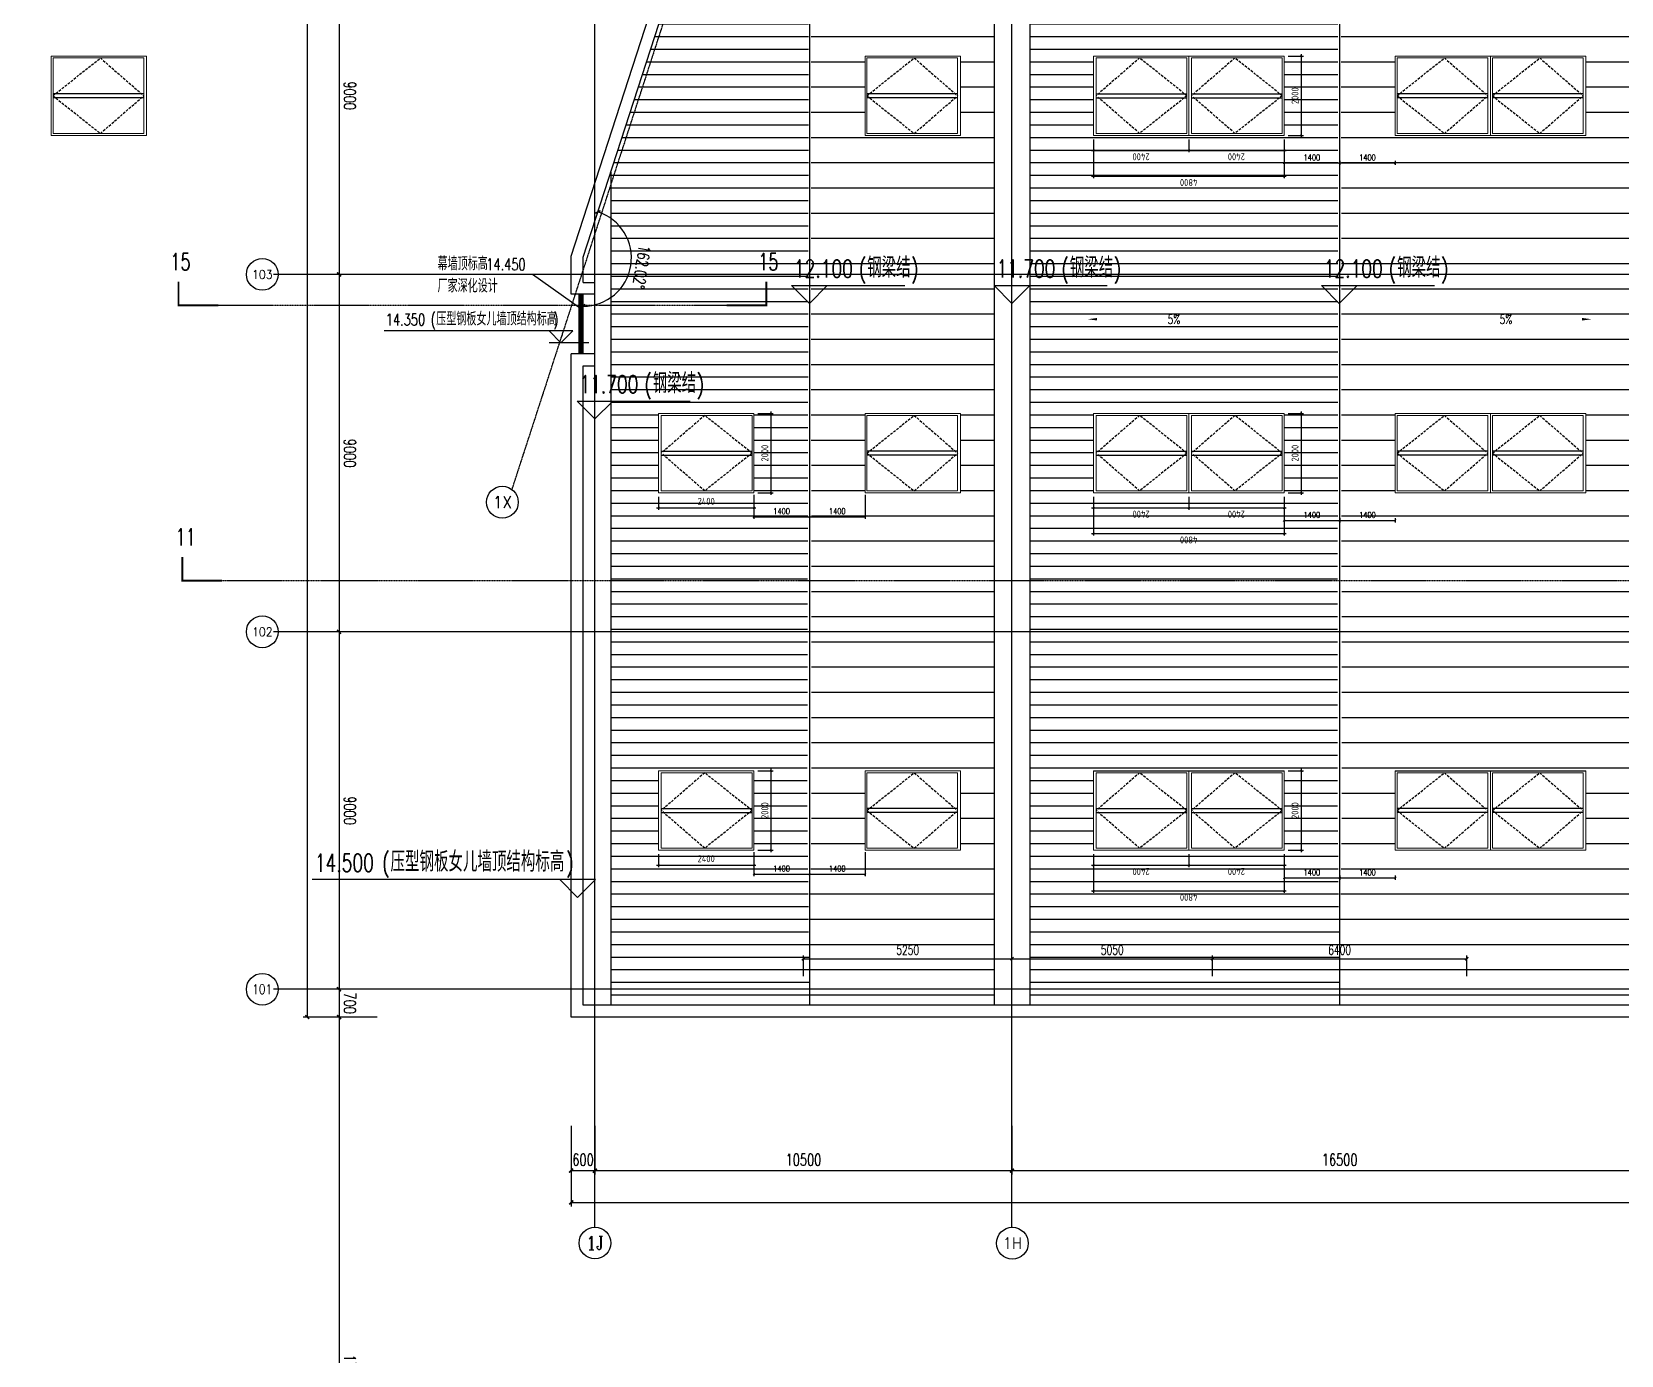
# Model space of a CAD drawing. Extents: x -954573 to 446329, y 489853 to 1226784.
# Drawn here: x 231866 to 271885, y 732606 to 765930 of the extents above; entities that cross this region are included whole.
import ezdxf
from ezdxf.enums import TextEntityAlignment as Align

# ---------------------------------------------------------------- set-up
doc = ezdxf.new("R2010")
doc.units = 0
doc.header["$LTSCALE"] = 10
doc.header["$MEASUREMENT"] = 0
for name, pattern in [('10平面$0$DOTE', [2.42, 2, -0.2, 0.02, -0.2]), ('10平面$0$HIDDEN', [9.525, 6.35, -3.175]), ('10平面$1$DASH', [0.35, 0.25, -0.1])]:
    doc.linetypes.add(name, pattern=pattern)
doc.layers.get('Defpoints').update_dxf_attribs({"color": 210})
for name, color, linetype in [('10平面$0$A-AXIS-D', 8, 'Continuous'), ('10平面$0$A-AXIS-DOTE', 8, '10平面$0$DOTE'), ('10平面$0$A-AXIS-DP', 8, 'Continuous'), ('10平面$0$A-AXIS-SYMB', 8, 'Continuous'), ('10平面$0$A-HATCH-2', 8, 'Continuous'), ('10平面$0$A-LIN-V', 8, 'Continuous'), ('10平面$0$A-SFCE', 8, 'Continuous'), ('10平面$0$A-WINDOW', 8, 'Continuous'), ('10平面$0$AS-WALL', 8, 'Continuous'), ('10平面$0$DIM_SYMB', 8, 'Continuous'), ('10平面$0$PUB_TEXT', 8, 'Continuous'), ('10平面$0$参考线', 8, 'Continuous'), ('10平面$0$外框', 1, '10平面$0$HIDDEN'), ('A-LIN-V', 9, 'Continuous')]:
    doc.layers.add(name, color=color, linetype=linetype)
doc.layers.add('10平面$0$成型线', color=3, linetype='Continuous', lineweight=18)
doc.styles.add('10平面$0$_TCH_AXIS', font='COMPLEX', dxfattribs={"bigfont": 'GBCBIG'})
doc.styles.add('10平面$0$_TCH_DIM', font='SIMPLEX', dxfattribs={"bigfont": 'GBCBIG'})
doc.styles.add('10平面$0$_TCH_DIM_T3', font='SIMPLEX', dxfattribs={"width": 0.705882, "bigfont": 'GBCBIG'})
doc.styles.add('10平面$0$_TCH_LABEL', font='COMPLEX', dxfattribs={"bigfont": 'GBCBIG'})
doc.styles.add('10平面$0$Standard', font='gbenor.shx', dxfattribs={"bigfont": 'gbcbig.shx'})
doc.dimstyles.new('10平面$0$50', dxfattribs={"dimscale": 50, "dimtxt": 3.5, "dimasz": 1, "dimexe": 1, "dimexo": 2, "dimgap": 1.5, "dimtad": 1, "dimdec": 0, "dimzin": 12, "dimdsep": 46, "dimtxsty": '10平面$0$Standard', "dimblk": '10平面$0$_ArchTick', "dimcen": 0.1, "dimdle": 1, "dimclrd": 3, "dimclre": 3, "dimclrt": 7, "dimadec": 0, "dimazin": 0, "dimtfac": 1, "dimtdec": 0, "dimtix": 1, "dimtmove": 2, "dimatfit": 3, "dimfxl": 0, "dimtolj": 1, "dimtzin": 0, "dimarcsym": 0})
doc.dimstyles.new('10平面$0$_TCH_ARCH&&100', dxfattribs={"dimtxt": 297.5, "dimasz": 100, "dimexe": 100, "dimexo": 100, "dimgap": 126.25, "dimtad": 1, "dimdec": 0, "dimzin": 0, "dimdsep": 46, "dimtxsty": '10平面$0$_TCH_DIM_T3', "dimblk": '10平面$0$_ArchTick', "dimcen": 0.09, "dimclrt": 7, "dimazin": 2, "dimtfac": 1, "dimtdec": 0, "dimtix": 1, "dimtmove": 2, "dimatfit": 3, "dimfxl": 0, "dimtolj": 1, "dimtzin": 0, "dimarcsym": 0})
doc.dimstyles.new('10平面$0$_TCH_ARCH&&50', dxfattribs={"dimtxt": 148.75, "dimasz": 50, "dimexe": 50, "dimexo": 50, "dimgap": 63.125, "dimtad": 1, "dimdec": 0, "dimzin": 0, "dimdsep": 46, "dimtxsty": '10平面$0$_TCH_DIM_T3', "dimblk": '10平面$0$_ArchTick', "dimcen": 0.09, "dimclrt": 7, "dimazin": 2, "dimtfac": 1, "dimtdec": 0, "dimtix": 1, "dimtmove": 2, "dimatfit": 3, "dimfxl": 0, "dimtolj": 1, "dimtzin": 0, "dimarcsym": 0})
doc.dimstyles.new('10平面$0$_TCH_ARCH&&80', dxfattribs={"dimtxt": 238, "dimasz": 80, "dimexe": 80, "dimexo": 80, "dimgap": 101, "dimtad": 1, "dimdec": 0, "dimzin": 0, "dimdsep": 46, "dimtxsty": '10平面$0$_TCH_DIM_T3', "dimblk": '10平面$0$_ArchTick', "dimcen": 0.09, "dimclrt": 7, "dimazin": 2, "dimtfac": 1, "dimtdec": 0, "dimtix": 1, "dimtmove": 2, "dimatfit": 3, "dimfxl": 0, "dimtolj": 1, "dimtzin": 0, "dimarcsym": 0})
pattern_1 = [(180, (-500100, 0), (-6e-14, -635), [])]
pattern_2 = [(180, (-500100, 0), (-3e-14, -317.5), [])]

# ---------------------------------------------------------------- blocks, each defined once
blk = doc.blocks.new('10平面$0$w43243')
at = {"layer": '10平面$0$A-AXIS-SYMB'}
for p, q in [((289546, 754300), (289096, 754750)), ((289096, 754750), (291946, 754750)), ((289546, 754300), (289996, 754750))]:
    blk.add_line(p, q, dxfattribs=at)
at = {"layer": '10平面$0$PUB_TEXT', "style": '10平面$0$_TCH_DIM', "width": 0.705882}
for s, height, p in [('11.700', 446.2, (289155, 754950)), ('(', 446, (290790, 754950)), (')', 446, (292106, 754950))]:
    blk.add_text(s, height=height, dxfattribs=at).set_placement(p)
at = {"layer": '10平面$0$PUB_TEXT', "style": '10平面$0$_TCH_DIM'}
blk.add_text('钢梁结', height=506.4, dxfattribs=at).set_placement((291000, 754950))
blk = doc.blocks.new('10平面$0$w4324333')
at = {"layer": '10平面$0$A-AXIS-SYMB'}
for p, q in [((297787, 754300), (297337, 754750)), ((297337, 754750), (300187, 754750)), ((297787, 754300), (298237, 754750))]:
    blk.add_line(p, q, dxfattribs=at)
at = {"layer": '10平面$0$PUB_TEXT', "style": '10平面$0$_TCH_DIM', "width": 0.705882}
for s, height, p in [('12.100', 446.2, (297397, 754950)), ('(', 446, (299032, 754950)), (')', 446, (300347, 754950))]:
    blk.add_text(s, height=height, dxfattribs=at).set_placement(p)
at = {"layer": '10平面$0$PUB_TEXT', "style": '10平面$0$_TCH_DIM'}
blk.add_text('钢梁结', height=506.4, dxfattribs=at).set_placement((299242, 754950))
blk = doc.blocks.new('10平面$0$rrrrrrrrrrrrrrrrrrrrr')
at = {"layer": '10平面$0$A-HATCH-2'}
h = blk.add_hatch(dxfattribs=at)
h.set_pattern_fill('ANSI31', color=256, scale=400, angle=135)
h.set_pattern_definition(pattern_1)
h.paths.add_polyline_path([(-227504.2, 832220), (-230998, 832220), (-234810.4, 820470.1), (-235304.2, 818948.4), (-235249.4, 746374.3), (-235304.2, 741420), (-227504.2, 741420)])
h = blk.add_hatch(dxfattribs=at)
h.set_pattern_fill('ANSI31', color=256, scale=200, angle=135)
h.set_pattern_definition(pattern_2)
h.paths.add_polyline_path([(-243104.2, 794908.6), (-235304.2, 818948.4), (-235304.2, 830430), (-235359, 746374.3), (-235304.2, 741420), (-243104.2, 741420)])
h = blk.add_hatch(dxfattribs=at)
h.set_pattern_fill('ANSI31', color=256, scale=400, angle=135)
h.set_pattern_definition(pattern_1)
h.paths.add_polyline_path([(-244004.2, 792134.8), (-248623.2, 777898.9), (-248599.4, 746374.3), (-248654.2, 741420), (-244004.2, 741420)])
h = blk.add_hatch(dxfattribs=at)
h.set_pattern_fill('ANSI31', color=256, scale=200, angle=135)
h.set_pattern_definition(pattern_2)
h.paths.add_polyline_path([(-253654.2, 762393.2), (-248654.2, 777803.3), (-248658.7, 777789.6), (-248654.2, 777771.5), (-248709, 746374.3), (-248654.2, 741420), (-253654.2, 741420)])
at = {"layer": '10平面$0$A-AXIS-SYMB'}
for p, q in [((-255630, 759820), (-258123.3, 759820)), ((-254386.4, 758940), (-255630, 759820)), ((-254610.7, 758400.8), (-259364.1, 758400.8)), ((-254910.7, 758100.8), (-255210.7, 758400.8)), ((-254910.7, 758100.8), (-254610.7, 758400.8)), ((-254210.7, 758100.8), (-255210.7, 758100.8)), ((-254040.7, 744580.8), (-261170.7, 744580.8)), ((-254490.7, 744130.8), (-254940.7, 744580.8)), ((-254490.7, 744130.8), (-254040.7, 744580.8))]:
    blk.add_line(p, q, dxfattribs=at)
at = {"layer": '10平面$0$A-AXIS-SYMB', "const_width": 40}
blk.add_lwpolyline([(-254370.1, 758928.4, 1), (-254402.8, 758951.5, 1)], format="xyb", close=True, dxfattribs=at)
at = {"layer": '10平面$0$A-AXIS-SYMB'}
for points in [[(-239720, 758691.6, 0, 0, 0), (-241650, 758691.6, 0, 64, 0), (-241410, 758691.6, 0, 0, 0)], [(-230888.4, 758691.6, 0, 0, 0), (-228958.4, 758691.6, 0, 64, 0), (-229198.4, 758691.6, 0, 0, 0)]]:
    blk.add_lwpolyline(points, format="xyseb", dxfattribs=at)
at = {"layer": '10平面$0$A-LIN-V'}
for points in [[(-243104.2, 794908.6), (-243104.2, 741420)], [(-244004.2, 792134.8), (-244004.2, 741420)], [(-253654.2, 762393.2), (-253654.2, 741420)]]:
    blk.add_lwpolyline(points, dxfattribs=at)
at = {"layer": '10平面$0$A-SFCE'}
for p, q in [((-254348.5, 760253.2), (-230998, 832220)), ((-235304.2, 818948.4), (-235304.2, 741420)), ((-248654.2, 777803.3), (-248654.2, 741420)), ((-254349.9, 759620), (-254348.5, 760253.2)), ((-254349.9, 759620), (-254054.1, 759620)), ((-254054.1, 757520), (-254054.1, 759620)), ((-254354.1, 757820), (-254354.1, 759320)), ((-254054.1, 757820), (-254654.2, 757820)), ((-254354.2, 757520), (-254054.1, 757520))]:
    blk.add_line(p, q, dxfattribs=at)
for points in [[(-254054.1, 759320), (-254654.2, 759320), (-254654.2, 760283.3), (-231216.1, 832520), (-144154.2, 832520)], [(-144154.1, 741120), (-254654.1, 741120), (-254654.1, 757820)], [(-144154.1, 741420), (-254354.1, 741420), (-254354.1, 757520)]]:
    blk.add_lwpolyline(points, dxfattribs=at)
at = {"layer": '10平面$0$A-WINDOW'}
for p, q in [((-254454.2, 757820.3), (-254451, 759320)), ((-254421.2, 757820.2), (-254418, 759320)), ((-254387.2, 757820.1), (-254384, 759320))]:
    blk.add_line(p, q, dxfattribs=at)
for name, p in [('10平面$0$w4324333', (-546441.6, 4791.6)), ('10平面$0$w43243', (-533100, 4791.6)), ('10平面$0$w4324333', (-533100, 4791.6)), ('10平面$0$w43243', (-543600, 1880.1))]:
    blk.add_blockref(name, p, dxfattribs=at)
at = {"layer": '10平面$0$PUB_TEXT', "style": '10平面$0$_TCH_DIM'}
for s, height, p in [('幕墙顶标高', 337.59, (-258018.3, 759925)), ('厂家深化设计', 337.59, (-258018.3, 759365)), ('压型钢板女儿墙顶结构标高', 337.589, (-258050.7, 758534.1)), ('压型钢板女儿墙顶结构标高', 506.383, (-259200.7, 744780.8))]:
    blk.add_text(s, height=height, dxfattribs=at).set_placement(p)
at = {"layer": '10平面$0$PUB_TEXT', "style": '10平面$0$_TCH_DIM', "width": 0.705882}
for s, height, p in [('14.450', 297.5, (-256789.6, 759925)), ('14.350', 297.5, (-259320.7, 758534.1)), ('(', 297.5, (-258190.7, 758534.1)), (')', 297.5, (-255101.8, 758534.1)), ('5%', 238, (-239636, 758572.6)), ('5%', 238, (-231276.4, 758572.6)), ('14.500', 446.25, (-261105.7, 744780.8)), ('(', 446.2, (-259410.7, 744780.8)), (')', 446.2, (-254777.3, 744780.8))]:
    blk.add_text(s, height=height, dxfattribs=at).set_placement(p)
blk = doc.blocks.new('10平面$0$_ArchTick')
at = {"color": 0, "linetype": 'ByBlock', "const_width": 0.4}
blk.add_lwpolyline([(-0.5, -0.5), (0.5, 0.5)], dxfattribs=at)
blk = doc.blocks.new('*D3461')
at = {"layer": 'Defpoints', "color": 3, "lineweight": -2}
for p, q in [((105313, -25069), (105313, -25459)), ((107313, -25069), (107313, -25459)), ((105263, -25409), (107363, -25409))]:
    blk.add_line(p, q, dxfattribs=at)
at = {"layer": 'Defpoints', "color": 0}
for p in [(105313, -24969), (107313, -24969), (107313, -25409)]:
    blk.add_point(p, dxfattribs=at)
at = {"layer": 'Defpoints', "color": 3, "lineweight": -2, "xscale": 50, "yscale": 50, "zscale": 50, "rotation": 180}
blk.add_blockref('10平面$0$_ArchTick', (105313, -25409), dxfattribs=at)
at = {"layer": 'Defpoints', "color": 3, "lineweight": -2, "xscale": 50, "yscale": 50, "zscale": 50}
blk.add_blockref('10平面$0$_ArchTick', (107313, -25409), dxfattribs=at)
at = {"layer": 'Defpoints', "color": 7, "insert": (106313, -25246), "char_height": 175, "attachment_point": 5, "style": '10平面$0$Standard'}
blk.add_mtext('\\A1;2000', dxfattribs=at)
blk = doc.blocks.new('*D3462')
at = {"layer": 'Defpoints', "color": 3, "lineweight": -2}
for p, q in [((105213, -22569), (104888, -22569)), ((104938, -22519), (104938, -25019)), ((105213, -24969), (104888, -24969))]:
    blk.add_line(p, q, dxfattribs=at)
at = {"layer": 'Defpoints', "color": 0}
for p in [(105313, -22569), (104938, -24969), (105313, -24969)]:
    blk.add_point(p, dxfattribs=at)
at = {"layer": 'Defpoints', "color": 3, "lineweight": -2, "xscale": 50, "yscale": 50, "zscale": 50}
for p, rotation in [((104938, -22569), 90), ((104938, -24969), 270)]:
    blk.add_blockref('10平面$0$_ArchTick', p, dxfattribs=dict(at, rotation=rotation))
at = {"layer": 'Defpoints', "color": 7, "insert": (104776, -23769), "char_height": 175, "attachment_point": 5, "rotation": 90, "style": '10平面$0$Standard'}
blk.add_mtext('\\A1;2400', dxfattribs=at)
blk = doc.blocks.new('*D3463')
at = {"layer": 'Defpoints', "color": 3, "lineweight": -2}
for p, q in [((105213, -20169), (104240, -20169)), ((104290, -20119), (104290, -25019)), ((105213, -24969), (104240, -24969))]:
    blk.add_line(p, q, dxfattribs=at)
at = {"layer": 'Defpoints', "color": 0}
for p in [(105313, -20169), (104290, -24969), (105313, -24969)]:
    blk.add_point(p, dxfattribs=at)
at = {"layer": 'Defpoints', "color": 3, "lineweight": -2, "xscale": 50, "yscale": 50, "zscale": 50}
for p, rotation in [((104290, -20169), 90), ((104290, -24969), 270)]:
    blk.add_blockref('10平面$0$_ArchTick', p, dxfattribs=dict(at, rotation=rotation))
at = {"layer": 'Defpoints', "color": 7, "insert": (104128, -22569), "char_height": 175, "attachment_point": 5, "rotation": 90, "style": '10平面$0$Standard'}
blk.add_mtext('\\A1;4800', dxfattribs=at)
blk = doc.blocks.new('*D3464')
at = {"layer": 'Defpoints', "color": 3, "lineweight": -2}
for p, q in [((105213, -20169), (104888, -20169)), ((104938, -20119), (104938, -22619)), ((105213, -22569), (104888, -22569))]:
    blk.add_line(p, q, dxfattribs=at)
at = {"layer": 'Defpoints', "color": 0}
for p in [(105313, -20169), (104938, -22569), (105313, -22569)]:
    blk.add_point(p, dxfattribs=at)
at = {"layer": 'Defpoints', "color": 3, "lineweight": -2, "xscale": 50, "yscale": 50, "zscale": 50}
for p, rotation in [((104938, -20169), 90), ((104938, -22569), 270)]:
    blk.add_blockref('10平面$0$_ArchTick', p, dxfattribs=dict(at, rotation=rotation))
at = {"layer": 'Defpoints', "color": 7, "insert": (104776, -21369), "char_height": 175, "attachment_point": 5, "rotation": 90, "style": '10平面$0$Standard'}
blk.add_mtext('\\A1;2400', dxfattribs=at)
blk = doc.blocks.new('*D3469')
at = {"layer": '10平面$0$A-WINDOW', "color": 0, "lineweight": -2}
for p, q in [((368233, 714320), (368340, 714320)), ((368290, 712920), (368290, 714320)), ((368233, 712920), (368340, 712920))]:
    blk.add_line(p, q, dxfattribs=at)
at = {"layer": 'Defpoints', "color": 0}
for p in [(368183, 714320), (368290, 714320), (368183, 712920)]:
    blk.add_point(p, dxfattribs=at)
at = {"layer": '10平面$0$A-WINDOW', "color": 0, "lineweight": -2, "xscale": 50, "yscale": 50, "zscale": 50}
for p, rotation in [((368290, 714320), 90), ((368290, 712920), 270)]:
    blk.add_blockref('10平面$0$_ArchTick', p, dxfattribs=dict(at, rotation=rotation))
at = {"layer": '10平面$0$A-WINDOW', "color": 7, "insert": (368153, 713620), "char_height": 148.8, "attachment_point": 5, "rotation": 90, "style": '10平面$0$_TCH_DIM_T3'}
blk.add_mtext('\\A1;1400', dxfattribs=at)
blk = doc.blocks.new('*D3470')
at = {"layer": '10平面$0$A-WINDOW', "color": 0, "lineweight": -2}
for p, q in [((368233, 715720), (368340, 715720)), ((368290, 714320), (368290, 715720)), ((368233, 714320), (368340, 714320))]:
    blk.add_line(p, q, dxfattribs=at)
at = {"layer": 'Defpoints', "color": 0}
for p in [(368183, 715720), (368290, 715720), (368183, 714320)]:
    blk.add_point(p, dxfattribs=at)
at = {"layer": '10平面$0$A-WINDOW', "color": 0, "lineweight": -2, "xscale": 50, "yscale": 50, "zscale": 50}
for p, rotation in [((368290, 715720), 90), ((368290, 714320), 270)]:
    blk.add_blockref('10平面$0$_ArchTick', p, dxfattribs=dict(at, rotation=rotation))
at = {"layer": '10平面$0$A-WINDOW', "color": 7, "insert": (368153, 715020), "char_height": 148.8, "attachment_point": 5, "rotation": 90, "style": '10平面$0$_TCH_DIM_T3'}
blk.add_mtext('\\A1;1400', dxfattribs=at)
blk = doc.blocks.new('*D3466')
at = {"layer": 'Defpoints', "color": 3, "lineweight": -2}
for p, q in [((279996, 747320), (280385, 747320)), ((280335, 745270), (280335, 747370)), ((279996, 745320), (280385, 745320))]:
    blk.add_line(p, q, dxfattribs=at)
at = {"layer": 'Defpoints', "color": 0}
for p in [(279896, 747320), (280335, 747320), (279896, 745320)]:
    blk.add_point(p, dxfattribs=at)
at = {"layer": 'Defpoints', "color": 3, "lineweight": -2, "xscale": 50, "yscale": 50, "zscale": 50}
for p, rotation in [((280335, 747320), 90), ((280335, 745320), 270)]:
    blk.add_blockref('10平面$0$_ArchTick', p, dxfattribs=dict(at, rotation=rotation))
at = {"layer": 'Defpoints', "color": 7, "insert": (280173, 746320), "char_height": 175, "attachment_point": 5, "rotation": 90, "style": '10平面$0$Standard'}
blk.add_mtext('\\A1;2000', dxfattribs=at)
blk = doc.blocks.new('*D3467')
at = {"layer": 'Defpoints', "color": 3, "lineweight": -2}
for p, q in [((277496, 745220), (277496, 744895)), ((279896, 745220), (279896, 744895)), ((277446, 744945), (279946, 744945))]:
    blk.add_line(p, q, dxfattribs=at)
at = {"layer": 'Defpoints', "color": 0}
for p in [(277496, 745320), (279896, 745320), (279896, 744945)]:
    blk.add_point(p, dxfattribs=at)
at = {"layer": 'Defpoints', "color": 3, "lineweight": -2, "xscale": 50, "yscale": 50, "zscale": 50, "rotation": 180}
blk.add_blockref('10平面$0$_ArchTick', (277496, 744945), dxfattribs=at)
at = {"layer": 'Defpoints', "color": 3, "lineweight": -2, "xscale": 50, "yscale": 50, "zscale": 50}
blk.add_blockref('10平面$0$_ArchTick', (279896, 744945), dxfattribs=at)
at = {"layer": 'Defpoints', "color": 7, "insert": (278696, 745108), "char_height": 175, "attachment_point": 5, "style": '10平面$0$Standard'}
blk.add_mtext('\\A1;2400', dxfattribs=at)
blk = doc.blocks.new('*D3473')
at = {"layer": '10平面$0$A-WINDOW', "color": 0, "lineweight": -2}
for p, q in [((296396, 826270), (296396, 825670)), ((297796, 826270), (297796, 825670)), ((296396, 825720), (297796, 825720))]:
    blk.add_line(p, q, dxfattribs=at)
at = {"layer": 'Defpoints', "color": 0}
for p in [(296396, 826320), (297796, 826320), (297796, 825720)]:
    blk.add_point(p, dxfattribs=at)
at = {"layer": '10平面$0$A-WINDOW', "color": 0, "lineweight": -2, "xscale": 50, "yscale": 50, "zscale": 50, "rotation": 180}
blk.add_blockref('10平面$0$_ArchTick', (296396, 825720), dxfattribs=at)
at = {"layer": '10平面$0$A-WINDOW', "color": 0, "lineweight": -2, "xscale": 50, "yscale": 50, "zscale": 50}
blk.add_blockref('10平面$0$_ArchTick', (297796, 825720), dxfattribs=at)
at = {"layer": '10平面$0$A-WINDOW', "color": 7, "insert": (297096, 825858), "char_height": 148.8, "attachment_point": 5, "style": '10平面$0$_TCH_DIM_T3'}
blk.add_mtext('\\A1;1400', dxfattribs=at)
blk = doc.blocks.new('*D3474')
at = {"layer": '10平面$0$A-WINDOW', "color": 0, "lineweight": -2}
for p, q in [((297796, 826270), (297796, 825670)), ((299196, 826270), (299196, 825670)), ((297796, 825720), (299196, 825720))]:
    blk.add_line(p, q, dxfattribs=at)
at = {"layer": 'Defpoints', "color": 0}
for p in [(297796, 826320), (299196, 826320), (299196, 825720)]:
    blk.add_point(p, dxfattribs=at)
at = {"layer": '10平面$0$A-WINDOW', "color": 0, "lineweight": -2, "xscale": 50, "yscale": 50, "zscale": 50, "rotation": 180}
blk.add_blockref('10平面$0$_ArchTick', (297796, 825720), dxfattribs=at)
at = {"layer": '10平面$0$A-WINDOW', "color": 0, "lineweight": -2, "xscale": 50, "yscale": 50, "zscale": 50}
blk.add_blockref('10平面$0$_ArchTick', (299196, 825720), dxfattribs=at)
at = {"layer": '10平面$0$A-WINDOW', "color": 7, "insert": (298496, 825858), "char_height": 148.8, "attachment_point": 5, "style": '10平面$0$_TCH_DIM_T3'}
blk.add_mtext('\\A1;1400', dxfattribs=at)
blk = doc.blocks.new('*D2914')
at = {"layer": '10平面$0$A-AXIS-D', "color": 0, "lineweight": -2}
for p, q in [((-38704, -63700), (-39762, -63700)), ((-39662, -63700), (-39662, -81600)), ((-38704, -81600), (-39762, -81600))]:
    blk.add_line(p, q, dxfattribs=at)
at = {"layer": 'Defpoints', "color": 0}
for p in [(-38604, -63700), (-39662, -81600), (-38604, -81600)]:
    blk.add_point(p, dxfattribs=at)
at = {"layer": '10平面$0$A-AXIS-D', "color": 0, "lineweight": -2, "xscale": 100, "yscale": 100, "zscale": 100}
for p, rotation in [((-39662, -63700), 90), ((-39662, -81600), 270)]:
    blk.add_blockref('10平面$0$_ArchTick', p, dxfattribs=dict(at, rotation=rotation))
at = {"layer": '10平面$0$A-AXIS-D', "color": 7, "insert": (-39387, -72650), "char_height": 297.5, "attachment_point": 5, "rotation": 270, "style": '10平面$0$_TCH_DIM_T3'}
blk.add_mtext('\\A1;17900', dxfattribs=at)
blk = doc.blocks.new('*D2915')
at = {"layer": '10平面$0$A-AXIS-D', "color": 0, "lineweight": -2}
for p, q in [((-38704, -63000), (-39762, -63000)), ((-39662, -63000), (-39662, -63700)), ((-38704, -63700), (-39762, -63700))]:
    blk.add_line(p, q, dxfattribs=at)
at = {"layer": 'Defpoints', "color": 0}
for p in [(-38604, -63000), (-39662, -63700), (-38604, -63700)]:
    blk.add_point(p, dxfattribs=at)
at = {"layer": '10平面$0$A-AXIS-D', "color": 0, "lineweight": -2, "xscale": 100, "yscale": 100, "zscale": 100}
for p, rotation in [((-39662, -63000), 90), ((-39662, -63700), 270)]:
    blk.add_blockref('10平面$0$_ArchTick', p, dxfattribs=dict(at, rotation=rotation))
at = {"layer": '10平面$0$A-AXIS-D', "color": 7, "insert": (-39387, -63350), "char_height": 297.5, "attachment_point": 5, "rotation": 270, "style": '10平面$0$_TCH_DIM_T3'}
blk.add_mtext('\\A1;700', dxfattribs=at)
blk = doc.blocks.new('*D2916')
at = {"layer": '10平面$0$A-AXIS-D', "color": 0, "lineweight": -2}
for p, q in [((-38704, -54000), (-39762, -54000)), ((-39662, -54000), (-39662, -63000)), ((-38704, -63000), (-39762, -63000))]:
    blk.add_line(p, q, dxfattribs=at)
at = {"layer": 'Defpoints', "color": 0}
for p in [(-38604, -54000), (-39662, -63000), (-38604, -63000)]:
    blk.add_point(p, dxfattribs=at)
at = {"layer": '10平面$0$A-AXIS-D', "color": 0, "lineweight": -2, "xscale": 100, "yscale": 100, "zscale": 100}
for p, rotation in [((-39662, -54000), 90), ((-39662, -63000), 270)]:
    blk.add_blockref('10平面$0$_ArchTick', p, dxfattribs=dict(at, rotation=rotation))
at = {"layer": '10平面$0$A-AXIS-D', "color": 7, "insert": (-39387, -58500), "char_height": 297.5, "attachment_point": 5, "rotation": 270, "style": '10平面$0$_TCH_DIM_T3'}
blk.add_mtext('\\A1;9000', dxfattribs=at)
blk = doc.blocks.new('*D2917')
at = {"layer": '10平面$0$A-AXIS-D', "color": 0, "lineweight": -2}
for p, q in [((-38704, -45000), (-39762, -45000)), ((-39662, -45000), (-39662, -54000)), ((-38704, -54000), (-39762, -54000))]:
    blk.add_line(p, q, dxfattribs=at)
at = {"layer": 'Defpoints', "color": 0}
for p in [(-38604, -45000), (-39662, -54000), (-38604, -54000)]:
    blk.add_point(p, dxfattribs=at)
at = {"layer": '10平面$0$A-AXIS-D', "color": 0, "lineweight": -2, "xscale": 100, "yscale": 100, "zscale": 100}
for p, rotation in [((-39662, -45000), 90), ((-39662, -54000), 270)]:
    blk.add_blockref('10平面$0$_ArchTick', p, dxfattribs=dict(at, rotation=rotation))
at = {"layer": '10平面$0$A-AXIS-D', "color": 7, "insert": (-39387, -49500), "char_height": 297.5, "attachment_point": 5, "rotation": 270, "style": '10平面$0$_TCH_DIM_T3'}
blk.add_mtext('\\A1;9000', dxfattribs=at)
blk = doc.blocks.new('*D2918')
at = {"layer": '10平面$0$A-AXIS-D', "color": 0, "lineweight": -2}
for p, q in [((-38704, -36000), (-39762, -36000)), ((-39662, -36000), (-39662, -45000)), ((-38704, -45000), (-39762, -45000))]:
    blk.add_line(p, q, dxfattribs=at)
at = {"layer": 'Defpoints', "color": 0}
for p in [(-38604, -36000), (-39662, -45000), (-38604, -45000)]:
    blk.add_point(p, dxfattribs=at)
at = {"layer": '10平面$0$A-AXIS-D', "color": 0, "lineweight": -2, "xscale": 100, "yscale": 100, "zscale": 100}
for p, rotation in [((-39662, -36000), 90), ((-39662, -45000), 270)]:
    blk.add_blockref('10平面$0$_ArchTick', p, dxfattribs=dict(at, rotation=rotation))
at = {"layer": '10平面$0$A-AXIS-D', "color": 7, "insert": (-39387, -40500), "char_height": 297.5, "attachment_point": 5, "rotation": 270, "style": '10平面$0$_TCH_DIM_T3'}
blk.add_mtext('\\A1;9000', dxfattribs=at)
blk = doc.blocks.new('*D3044')
at = {"layer": '10平面$0$A-AXIS-D', "color": 0, "lineweight": -2}
for p, q in [((-38804, 27700), (-40562, 27700)), ((-40462, 27700), (-40462, -63700)), ((-38804, -63700), (-40562, -63700))]:
    blk.add_line(p, q, dxfattribs=at)
at = {"layer": 'Defpoints', "color": 0}
for p in [(-38704, 27700), (-40462, -63700), (-38704, -63700)]:
    blk.add_point(p, dxfattribs=at)
at = {"layer": '10平面$0$A-AXIS-D', "color": 0, "lineweight": -2, "xscale": 100, "yscale": 100, "zscale": 100}
for p, rotation in [((-40462, 27700), 90), ((-40462, -63700), 270)]:
    blk.add_blockref('10平面$0$_ArchTick', p, dxfattribs=dict(at, rotation=rotation))
at = {"layer": '10平面$0$A-AXIS-D', "color": 7, "insert": (-40187, -18000), "char_height": 297.5, "attachment_point": 5, "rotation": 270, "style": '10平面$0$_TCH_DIM_T3'}
blk.add_mtext('\\A1;91400', dxfattribs=at)
blk = doc.blocks.new('*D3049')
at = {"layer": '10平面$0$A-AXIS-D', "color": 0, "lineweight": -2}
for p, q in [((-33818, -66440), (-33818, -67667)), ((-33218, -66440), (-33218, -67667)), ((-33818, -67567), (-33218, -67567))]:
    blk.add_line(p, q, dxfattribs=at)
at = {"layer": 'Defpoints', "color": 0}
for p in [(-33818, -66340), (-33218, -66340), (-33218, -67567)]:
    blk.add_point(p, dxfattribs=at)
at = {"layer": '10平面$0$A-AXIS-D', "color": 0, "lineweight": -2, "xscale": 100, "yscale": 100, "zscale": 100, "rotation": 180}
blk.add_blockref('10平面$0$_ArchTick', (-33818, -67567), dxfattribs=at)
at = {"layer": '10平面$0$A-AXIS-D', "color": 0, "lineweight": -2, "xscale": 100, "yscale": 100, "zscale": 100}
blk.add_blockref('10平面$0$_ArchTick', (-33218, -67567), dxfattribs=at)
at = {"layer": '10平面$0$A-AXIS-D', "color": 7, "insert": (-33518, -67292), "char_height": 297.5, "attachment_point": 5, "style": '10平面$0$_TCH_DIM_T3'}
blk.add_mtext('\\A1;600', dxfattribs=at)
blk = doc.blocks.new('*D3050')
at = {"layer": '10平面$0$A-AXIS-D', "color": 0, "lineweight": -2}
for p, q in [((-33218, -66440), (-33218, -67667)), ((-22718, -66440), (-22718, -67667)), ((-33218, -67567), (-22718, -67567))]:
    blk.add_line(p, q, dxfattribs=at)
at = {"layer": 'Defpoints', "color": 0}
for p in [(-33218, -66340), (-22718, -66340), (-22718, -67567)]:
    blk.add_point(p, dxfattribs=at)
at = {"layer": '10平面$0$A-AXIS-D', "color": 0, "lineweight": -2, "xscale": 100, "yscale": 100, "zscale": 100, "rotation": 180}
blk.add_blockref('10平面$0$_ArchTick', (-33218, -67567), dxfattribs=at)
at = {"layer": '10平面$0$A-AXIS-D', "color": 0, "lineweight": -2, "xscale": 100, "yscale": 100, "zscale": 100}
blk.add_blockref('10平面$0$_ArchTick', (-22718, -67567), dxfattribs=at)
at = {"layer": '10平面$0$A-AXIS-D', "color": 7, "insert": (-27968, -67292), "char_height": 297.5, "attachment_point": 5, "style": '10平面$0$_TCH_DIM_T3'}
blk.add_mtext('\\A1;10500', dxfattribs=at)
blk = doc.blocks.new('*D3051')
at = {"layer": '10平面$0$A-AXIS-D', "color": 0, "lineweight": -2}
for p, q in [((-22718, -66440), (-22718, -67667)), ((-6218, -66440), (-6218, -67667)), ((-22718, -67567), (-6218, -67567))]:
    blk.add_line(p, q, dxfattribs=at)
at = {"layer": 'Defpoints', "color": 0}
for p in [(-22718, -66340), (-6218, -66340), (-6218, -67567)]:
    blk.add_point(p, dxfattribs=at)
at = {"layer": '10平面$0$A-AXIS-D', "color": 0, "lineweight": -2, "xscale": 100, "yscale": 100, "zscale": 100, "rotation": 180}
blk.add_blockref('10平面$0$_ArchTick', (-22718, -67567), dxfattribs=at)
at = {"layer": '10平面$0$A-AXIS-D', "color": 0, "lineweight": -2, "xscale": 100, "yscale": 100, "zscale": 100}
blk.add_blockref('10平面$0$_ArchTick', (-6218, -67567), dxfattribs=at)
at = {"layer": '10平面$0$A-AXIS-D', "color": 7, "insert": (-14468, -67292), "char_height": 297.5, "attachment_point": 5, "style": '10平面$0$_TCH_DIM_T3'}
blk.add_mtext('\\A1;16500', dxfattribs=at)
blk = doc.blocks.new('*D3061')
at = {"layer": '10平面$0$A-AXIS-D', "color": 0, "lineweight": -2}
for p, q in [((-33818, -66540), (-33818, -68467)), ((92682, -66540), (92682, -68467)), ((-33818, -68367), (92682, -68367))]:
    blk.add_line(p, q, dxfattribs=at)
at = {"layer": 'Defpoints', "color": 0}
for p in [(-33818, -66440), (92682, -66440), (92682, -68367)]:
    blk.add_point(p, dxfattribs=at)
at = {"layer": '10平面$0$A-AXIS-D', "color": 0, "lineweight": -2, "xscale": 100, "yscale": 100, "zscale": 100, "rotation": 180}
blk.add_blockref('10平面$0$_ArchTick', (-33818, -68367), dxfattribs=at)
at = {"layer": '10平面$0$A-AXIS-D', "color": 0, "lineweight": -2, "xscale": 100, "yscale": 100, "zscale": 100}
blk.add_blockref('10平面$0$_ArchTick', (92682, -68367), dxfattribs=at)
at = {"layer": '10平面$0$A-AXIS-D', "color": 7, "insert": (29432, -68092), "char_height": 297.5, "attachment_point": 5, "style": '10平面$0$_TCH_DIM_T3'}
blk.add_mtext('\\A1;126500', dxfattribs=at)
blk = doc.blocks.new('*D3165')
at = {"layer": '10平面$0$A-AXIS-D', "color": 0, "lineweight": -2}
blk.add_arc((-33518, -44584), 1218, 270, 72.0237, dxfattribs=at)
at = {"layer": 'Defpoints', "color": 0}
for p in [(-33142, -43426), (-33518, -44584), (-32533, -45300), (-33518, -45802)]:
    blk.add_point(p, dxfattribs=at)
at = {"layer": '10平面$0$A-AXIS-D', "color": 0, "lineweight": -2, "xscale": 100, "yscale": 100, "zscale": 100}
for p, rotation in [((-33142, -43426), 162.023713418205), ((-33518, -45802), 179.9999999999997)]:
    blk.add_blockref('10平面$0$_ArchTick', p, dxfattribs=dict(at, rotation=rotation))
at = {"layer": '10平面$0$A-AXIS-D', "color": 7, "insert": (-32044, -44817), "char_height": 297.5, "attachment_point": 5, "rotation": 261.0119, "style": '10平面$0$_TCH_DIM_T3'}
blk.add_mtext('\\A1;162.02°', dxfattribs=at)
blk = doc.blocks.new('*D3188')
at = {"layer": '10平面$0$A-AXIS-DP', "color": 0, "lineweight": -2}
for p, q in [((-17668, -62670), (-17668, -62150)), ((-17668, -62230), (-11268, -62230)), ((-11268, -62670), (-11268, -62150))]:
    blk.add_line(p, q, dxfattribs=at)
at = {"layer": 'Defpoints', "color": 0}
for p in [(-11268, -62230), (-17668, -62750), (-11268, -62750)]:
    blk.add_point(p, dxfattribs=at)
at = {"layer": '10平面$0$A-AXIS-DP', "color": 0, "lineweight": -2, "xscale": 80, "yscale": 80, "zscale": 80, "rotation": 180}
blk.add_blockref('10平面$0$_ArchTick', (-17668, -62230), dxfattribs=at)
at = {"layer": '10平面$0$A-AXIS-DP', "color": 0, "lineweight": -2, "xscale": 80, "yscale": 80, "zscale": 80}
blk.add_blockref('10平面$0$_ArchTick', (-11268, -62230), dxfattribs=at)
at = {"layer": '10平面$0$A-AXIS-DP', "color": 7, "insert": (-14468, -62010), "char_height": 238, "attachment_point": 5, "style": '10平面$0$_TCH_DIM_T3'}
blk.add_mtext('\\A1;6400', dxfattribs=at)
blk = doc.blocks.new('*D3189')
at = {"layer": '10平面$0$A-AXIS-DP', "color": 0, "lineweight": -2}
for p, q in [((-22718, -62670), (-22718, -62150)), ((-22718, -62230), (-17668, -62230)), ((-17668, -62670), (-17668, -62150))]:
    blk.add_line(p, q, dxfattribs=at)
at = {"layer": 'Defpoints', "color": 0}
for p in [(-17668, -62230), (-22718, -62750), (-17668, -62750)]:
    blk.add_point(p, dxfattribs=at)
at = {"layer": '10平面$0$A-AXIS-DP', "color": 0, "lineweight": -2, "xscale": 80, "yscale": 80, "zscale": 80, "rotation": 180}
blk.add_blockref('10平面$0$_ArchTick', (-22718, -62230), dxfattribs=at)
at = {"layer": '10平面$0$A-AXIS-DP', "color": 0, "lineweight": -2, "xscale": 80, "yscale": 80, "zscale": 80}
blk.add_blockref('10平面$0$_ArchTick', (-17668, -62230), dxfattribs=at)
at = {"layer": '10平面$0$A-AXIS-DP', "color": 7, "insert": (-20193, -62010), "char_height": 238, "attachment_point": 5, "style": '10平面$0$_TCH_DIM_T3'}
blk.add_mtext('\\A1;5050', dxfattribs=at)
blk = doc.blocks.new('*D3190')
at = {"layer": '10平面$0$A-AXIS-DP', "color": 0, "lineweight": -2}
for p, q in [((-27968, -62670), (-27968, -62150)), ((-27968, -62230), (-22718, -62230)), ((-22718, -62670), (-22718, -62150))]:
    blk.add_line(p, q, dxfattribs=at)
at = {"layer": 'Defpoints', "color": 0}
for p in [(-22718, -62230), (-27968, -62750), (-22718, -62750)]:
    blk.add_point(p, dxfattribs=at)
at = {"layer": '10平面$0$A-AXIS-DP', "color": 0, "lineweight": -2, "xscale": 80, "yscale": 80, "zscale": 80, "rotation": 180}
blk.add_blockref('10平面$0$_ArchTick', (-27968, -62230), dxfattribs=at)
at = {"layer": '10平面$0$A-AXIS-DP', "color": 0, "lineweight": -2, "xscale": 80, "yscale": 80, "zscale": 80}
blk.add_blockref('10平面$0$_ArchTick', (-22718, -62230), dxfattribs=at)
at = {"layer": '10平面$0$A-AXIS-DP', "color": 7, "insert": (-25343, -62010), "char_height": 238, "attachment_point": 5, "style": '10平面$0$_TCH_DIM_T3'}
blk.add_mtext('\\A1;5250', dxfattribs=at)
blk = doc.blocks.new('10平面$0$tc')
blk.add_wipeout([(105308.2, -20169.2), (105308.2, -24969.2), (107308.2, -24969.2), (107308.1, -20169.2)]).dxf.layer = '10平面$0$参考线'
at = {"color": 2}
for p, q in [((106262.8, -20239.2), (106262.8, -22524.2)), ((106363.6, -20239.2), (106363.6, -22524.2)), ((106262.8, -22639.2), (106262.8, -24924.2)), ((106363.6, -22639.2), (106363.6, -24924.2))]:
    blk.add_line(p, q, dxfattribs=at)
at = {"layer": '10平面$0$外框'}
for points in [[(106313.2, -22524.2), (105363.2, -21331.7), (106313.2, -20239.2)], [(106313.2, -22524.2), (107263.2, -21331.7), (106313.2, -20239.2)], [(106313.2, -24924.2), (105363.2, -23731.7), (106313.2, -22639.2)], [(106313.2, -24924.2), (107263.2, -23731.7), (106313.2, -22639.2)]]:
    blk.add_lwpolyline(points, dxfattribs=at)
at = {"layer": '10平面$0$成型线'}
for p, q in [((105313.2, -22569.2), (107313.2, -22569.2)), ((105313.2, -24969.2), (107313.2, -24969.2))]:
    blk.add_line(p, q, dxfattribs=at)
for points in [[(105313.2, -22569.2), (105313.2, -20169.2), (107313.2, -20169.2), (107313.2, -22569.2)], [(105313.2, -24969.2), (105313.2, -22569.2), (107313.2, -22569.2), (107313.2, -24969.2)]]:
    blk.add_lwpolyline(points, dxfattribs=at)
for points in [[(105363.2, -22524.2), (107263.2, -22524.2), (107263.2, -20239.2), (105363.2, -20239.2)], [(105363.2, -24924.2), (107263.2, -24924.2), (107263.2, -22639.2), (105363.2, -22639.2)]]:
    blk.add_lwpolyline(points, close=True, dxfattribs=at)
at = {"layer": 'Defpoints'}
for p1, p2, distance, picture, middle in [((105313.2, -20169.2), (105313.2, -24969.2), -1023.2, '*D3463', (104127.5, -22569.2)), ((105313.2, -20169.2), (105313.2, -22569.2), -374.7, '*D3464', (104776, -21369.2)), ((105313.2, -22569.2), (105313.2, -24969.2), -374.7, '*D3462', (104776, -23769.2)), ((105313.2, -24969.2), (107313.2, -24969.2), -439.5, '*D3461', (106313.2, -25246.3))]:
    dim = blk.add_aligned_dim(p1=p1, p2=p2, distance=distance, dimstyle='10平面$0$50', dxfattribs=at)
    dim.commit()
    dim.dimension.update_dxf_attribs({"geometry": picture, "text_midpoint": middle})
blk = doc.blocks.new('10平面$0$423432432222')
at = {"xscale": -1}
blk.add_blockref('10平面$0$tc', (472909.1, 740689.2), dxfattribs=at)
at = {"rotation": 180}
blk.add_blockref('10平面$0$tc', (472909.1, 687950.8), dxfattribs=at)
at = {"layer": '10平面$0$A-WINDOW', "color": 1}
for p1, p2, picture, middle in [((368182.5, 714320), (368182.5, 715720), '*D3470', (368152.5, 715020)), ((368182.5, 712920), (368182.5, 714320), '*D3469', (368152.5, 713620))]:
    dim = blk.add_aligned_dim(p1=p1, p2=p2, distance=-107.5, dimstyle='10平面$0$_TCH_ARCH&&50', dxfattribs=at)
    dim.commit()
    dim.dimension.update_dxf_attribs({"geometry": picture, "text_midpoint": middle})
blk = doc.blocks.new('10平面$0$44')
blk.add_wipeout([(277495.8, 745320), (279895.9, 745320), (279895.8, 747320), (277495.8, 747320)]).dxf.layer = '10平面$0$参考线'
at = {"color": 2}
for p, q in [((277565.8, 746370.4), (279850.8, 746370.4)), ((277565.8, 746269.6), (279850.8, 746269.6))]:
    blk.add_line(p, q, dxfattribs=at)
at = {"layer": '10平面$0$外框'}
for points in [[(279850.8, 746320), (278658.3, 747270), (277565.8, 746320)], [(279850.8, 746320), (278658.3, 745370), (277565.8, 746320)]]:
    blk.add_lwpolyline(points, dxfattribs=at)
at = {"layer": '10平面$0$成型线'}
blk.add_line((279895.8, 745320), (279895.8, 747320), dxfattribs=at)
blk.add_lwpolyline([(279895.8, 745320), (277495.8, 745320), (277495.8, 747320), (279895.8, 747320)], dxfattribs=at)
blk.add_lwpolyline([(279850.8, 745370), (279850.8, 747270), (277565.8, 747270), (277565.8, 745370)], close=True, dxfattribs=at)
at = {"layer": 'Defpoints'}
for p1, p2, distance, picture, middle in [((279895.8, 745320), (279895.8, 747320), -439.5, '*D3466', (280172.9, 746320)), ((277495.8, 745320), (279895.8, 745320), -374.7, '*D3467', (278695.8, 745107.8))]:
    dim = blk.add_aligned_dim(p1=p1, p2=p2, distance=distance, dimstyle='10平面$0$50', dxfattribs=at)
    dim.commit()
    dim.dimension.update_dxf_attribs({"geometry": picture, "text_midpoint": middle})
blk = doc.blocks.new('10平面$0$eeee')
at = {"layer": '10平面$0$A-LIN-V'}
blk.add_blockref('10平面$0$44', (16500, 81000), dxfattribs=at)
at = {"layer": '10平面$0$A-LIN-V', "xscale": -1}
blk.add_blockref('10平面$0$44', (579091.6, 81000), dxfattribs=at)
at = {"layer": '10平面$0$A-WINDOW', "color": 1}
for p1, p2, picture, middle in [((296395.8, 826320), (297795.8, 826320), '*D3473', (297095.8, 825857.5)), ((297795.8, 826320), (299195.8, 826320), '*D3474', (298495.8, 825857.5))]:
    dim = blk.add_aligned_dim(p1=p1, p2=p2, distance=-600, dimstyle='10平面$0$_TCH_ARCH&&50', dxfattribs=at)
    dim.commit()
    dim.dimension.update_dxf_attribs({"geometry": picture, "text_midpoint": middle})
blk = doc.blocks.new('10平面$0$242343243')
at = {"layer": '10平面$0$A-LIN-V', "xscale": -1}
blk.add_blockref('10平面$0$44', (532742, 18000), dxfattribs=at)
at = {"layer": '10平面$0$A-WINDOW', "rotation": 270}
for p in [(-449524, 1130916), (-449524, 1121916), (-449524, 1112916)]:
    blk.add_blockref('10平面$0$423432432222', p, dxfattribs=at)
at = {"layer": '10平面$0$A-WINDOW'}
for p in [(-46350, -72000), (-46350, -81000)]:
    blk.add_blockref('10平面$0$eeee', p, dxfattribs=at)
blk = doc.blocks.new('10平面$0$dote')
at = {"layer": '10平面$0$A-AXIS-D'}
for centre in [(-41593.5, -44998.9), (-35548.5, -50735), (-41593.5, -53998.9), (-41593.5, -62998.9), (-33217.8, -69388.9), (-22707.2, -69393.9)]:
    blk.add_circle(centre, 400, dxfattribs=at)
at = {"layer": '10平面$0$A-AXIS-DOTE'}
for p, q in [((-33217.8, -68988.9), (-33217.8, 36667.3)), ((-22717.8, -68994), (-22717.8, 36662.3)), ((76282.2, -45000), (-41310, -45000)), ((76282.2, -54000), (-41310, -54000)), ((76282.2, -63000), (-41310, -63000))]:
    blk.add_line(p, q, dxfattribs=at)
at = {"layer": '10平面$0$A-AXIS-DOTE', "ltscale": 2}
blk.add_lwpolyline([(-35305.3, -50417.4), (-8818.8, 31214.7)], dxfattribs=at)
at = {"layer": '10平面$0$DIM_SYMB', "linetype": '10平面$1$DASH', "ltscale": 3}
blk.add_line((-29703.6, -45779.9), (-42703.6, -45779.9), dxfattribs=at)
at = {"layer": '10平面$0$DIM_SYMB', "const_width": 50}
for points in [[(-43703.6, -45179.9), (-43703.6, -45779.9), (-42703.6, -45779.9)], [(-29903.6, -45779.9), (-28903.6, -45779.9), (-28903.6, -45179.9)], [(-43608.6, -52110.9), (-43608.6, -52710.9), (-42608.6, -52710.9)]]:
    blk.add_lwpolyline(points, dxfattribs=at)
at = {"layer": '10平面$0$DIM_SYMB', "linetype": '10平面$1$DASH', "ltscale": 3}
blk.add_lwpolyline([(-42863.6, -52710.9), (162136.4, -52710.9)], dxfattribs=at)
at = {"layer": '10平面$0$PUB_TEXT', "style": '10平面$0$_TCH_LABEL', "width": 0.705882}
for s, p in [('15', (-43910.8, -44892.4)), ('15', (-29110.8, -44892.4)), ('11', (-43780, -51823.4))]:
    blk.add_text(s, height=425, dxfattribs=at).set_placement(p)
at = {"layer": '10平面$0$PUB_TEXT', "style": '10平面$0$_TCH_AXIS'}
for s, height, p, p2 in [('103', 220.59, (-41850.9, -45109.2), (-41336.2, -45109.2)), ('1X', 300.65, (-35784.7, -50885.3), (-35312.2, -50885.3)), ('102', 220.59, (-41850.9, -54109.2), (-41336.2, -54109.2)), ('101', 241.21, (-41846.2, -63119.5), (-41340.8, -63119.5)), ('1J', 351.87, (-33435.6, -69564.8), (-32999.9, -69564.8)), ('1H', 288.12, (-22947.3, -69537.9), (-22467.1, -69537.9))]:
    blk.add_text(s, height=height, dxfattribs=at).set_placement(p, p2, align=Align.FIT)
at = {"layer": '10平面$0$A-AXIS-D'}
for base, p1, p2, picture, middle in [((-40461.9, -63700), (-38703.6, 27700), (-38703.6, -63700), '*D3044', (-40186.9, -18000)), ((-39661.9, -45000), (-38603.6, -36000), (-38603.6, -45000), '*D2918', (-39386.9, -40500)), ((-39661.9, -54000), (-38603.6, -45000), (-38603.6, -54000), '*D2917', (-39386.9, -49500)), ((-39661.9, -63000), (-38603.6, -54000), (-38603.6, -63000), '*D2916', (-39386.9, -58500)), ((-39661.9, -63700), (-38603.6, -63000), (-38603.6, -63700), '*D2915', (-39386.9, -63350)), ((-39661.9, -81600), (-38603.6, -63700), (-38603.6, -81600), '*D2914', (-39386.9, -72650))]:
    dim = blk.add_linear_dim(base=base, p1=p1, p2=p2, angle=270, dimstyle='10平面$0$_TCH_ARCH&&100', override={"dimgap": 0}, dxfattribs=at)
    dim.commit()
    dim.dimension.update_dxf_attribs({"geometry": picture, "text_midpoint": middle, "dimtype": 129, "text_rotation": 270})
dim = blk.add_angular_dim_3p(base=(-32532.7, -45299.7), center=(-33517.8, -44584.2), p1=(-33517.8, -45801.7), p2=(-33142, -43426.1), dimstyle='10平面$0$_TCH_ARCH&&100', override={"dimgap": 0}, dxfattribs=at)
dim.commit()
dim.dimension.update_dxf_attribs({"geometry": '*D3165', "text_midpoint": (-32043.6, -44817.4), "dimtype": 133, "text_rotation": 261.01186})
for base, p1, p2, picture, middle in [((-33217.8, -67566.7), (-33817.8, -66340), (-33217.8, -66340), '*D3049', (-33517.8, -67291.7)), ((-22717.8, -67566.7), (-33217.8, -66340), (-22717.8, -66340), '*D3050', (-27967.8, -67291.7)), ((-6217.8, -67566.7), (-22717.8, -66340), (-6217.8, -66340), '*D3051', (-14467.8, -67291.7)), ((92682.2, -68366.7), (-33817.8, -66440), (92682.2, -66440), '*D3061', (29432.2, -68091.7))]:
    dim = blk.add_linear_dim(base=base, p1=p1, p2=p2, angle=0, dimstyle='10平面$0$_TCH_ARCH&&100', override={"dimgap": 0}, dxfattribs=at)
    dim.commit()
    dim.dimension.update_dxf_attribs({"geometry": picture, "text_midpoint": middle, "dimtype": 129})
at = {"layer": '10平面$0$A-AXIS-DP'}
for p1, p2, picture, middle in [((-27967.8, -62750), (-22717.8, -62750), '*D3190', (-25342.8, -62010)), ((-22717.8, -62750), (-17667.8, -62750), '*D3189', (-20192.8, -62010)), ((-17667.8, -62750), (-11267.8, -62750), '*D3188', (-14467.8, -62010))]:
    dim = blk.add_aligned_dim(p1=p1, p2=p2, distance=520, dimstyle='10平面$0$_TCH_ARCH&&80', dxfattribs=at)
    dim.commit()
    dim.dimension.update_dxf_attribs({"geometry": picture, "text_midpoint": middle})
blk = doc.blocks.new('10平面')
blk.add_blockref('10平面$0$rrrrrrrrrrrrrrrrrrrrr', (500100, 0))
at = {"layer": '10平面$0$A-WINDOW'}
blk.add_blockref('10平面$0$242343243', (0, 0), dxfattribs=at)
at = {"layer": '10平面$0$AS-WALL'}
blk.add_blockref('10平面$0$dote', (279263.6, 804820), dxfattribs=at)
at = {"layer": '10平面$0$A-LIN-V', "xscale": -1}
blk.add_blockref('10平面$0$44', (512251.6, 18000), dxfattribs=at)

msp = doc.modelspace()

# ---------------------------------------------------------------- block references
at = {"layer": 'A-LIN-V'}
msp.add_blockref('10平面', (0, 0), dxfattribs=at)

doc.saveas('drawing.dxf')
